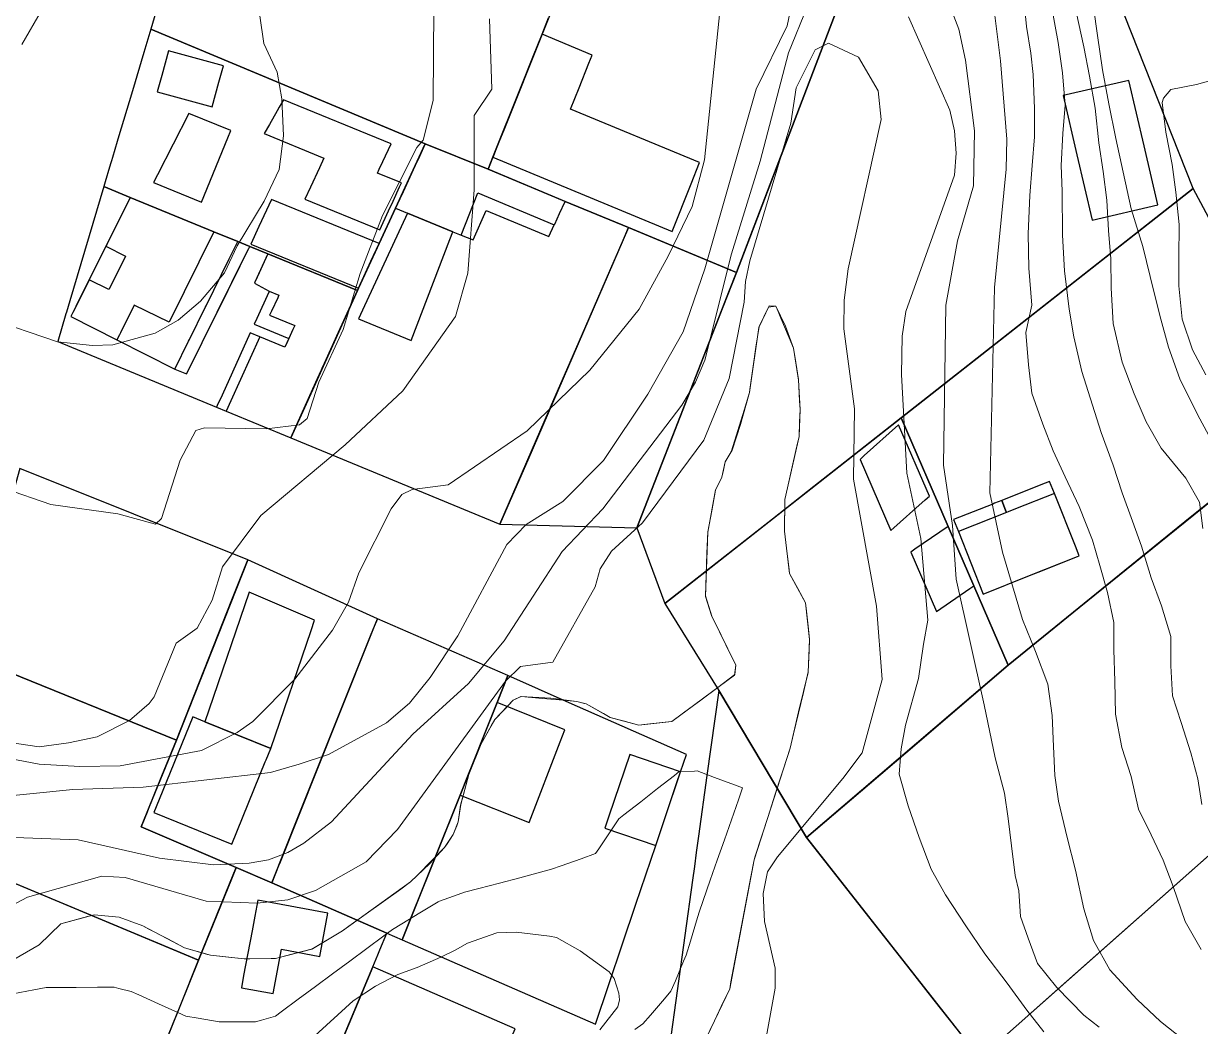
# Model space of a CAD drawing. Header units: millimetres. Extents: x 2695 to 3468, y 1447 to 2202.
# Drawn here: x 2807.1 to 2898.1, y 1669.3 to 1746.8 of the extents above; entities that cross this region are included whole.
import ezdxf

# ---------------------------------------------------------------- set-up
doc = ezdxf.new("R2010")
doc.units = ezdxf.units.MM
doc.layers.add('01_Fina', color=7, linetype='Continuous')
doc.layers.add('Traza Urbana', color=7, linetype='Continuous')

msp = doc.modelspace()

# ---------------------------------------------------------------- linework, layer by layer
at = {"layer": '01_Fina', "color": 252, "linetype": 'Continuous', "lineweight": 9, "true_color": 0x939598}
for p, q in [((2863.906, 1723.324), (2864.706, 1724.994)), ((2864.666, 1724.904), (2863.946, 1723.414)), ((2865.216, 1724.984), (2864.666, 1724.904)), ((2864.706, 1724.994), (2865.216, 1724.984)), ((2865.216, 1724.984), (2865.976, 1723.424)), ((2865.396, 1724.554), (2865.216, 1724.984)), ((2865.616, 1724.034), (2865.396, 1724.554)), ((2866.266, 1722.514), (2865.616, 1724.034)), ((2863.186, 1718.304), (2863.906, 1723.324)), ((2863.946, 1723.414), (2863.686, 1721.794)), ((2865.976, 1723.424), (2866.596, 1721.734)), ((2863.686, 1721.794), (2863.456, 1720.154)), ((2866.596, 1721.734), (2866.266, 1722.514)), ((2866.596, 1721.734), (2866.986, 1719.254)), ((2866.716, 1720.944), (2866.596, 1721.734)), ((2866.976, 1719.314), (2866.716, 1720.944)), ((2863.456, 1720.154), (2863.216, 1718.524)), ((2867.066, 1717.664), (2866.976, 1719.314)), ((2866.986, 1719.254), (2867.106, 1716.994)), ((2862.486, 1715.814), (2863.186, 1718.304)), ((2863.186, 1718.304), (2862.766, 1716.934)), ((2863.216, 1718.524), (2863.186, 1718.304)), ((2867.106, 1716.994), (2867.066, 1717.664)), ((2862.766, 1716.934), (2862.296, 1715.354)), ((2867.106, 1716.994), (2867.016, 1714.904)), ((2867.066, 1716.014), (2867.106, 1716.994)), ((2862.296, 1715.354), (2861.806, 1713.784)), ((2861.836, 1713.844), (2862.486, 1715.814)), ((2867.016, 1714.904), (2867.066, 1716.014)), ((2867.016, 1714.904), (2865.916, 1710.024)), ((2866.896, 1714.384), (2867.016, 1714.904)), ((2861.306, 1712.944), (2861.836, 1713.844)), ((2861.806, 1713.784), (2861.306, 1712.944)), ((2866.536, 1712.774), (2866.896, 1714.384)), ((2861.046, 1711.754), (2861.306, 1712.944)), ((2861.306, 1712.944), (2861.166, 1712.284)), ((2866.176, 1711.164), (2866.536, 1712.774)), ((2860.566, 1710.764), (2861.046, 1711.754)), ((2861.046, 1711.754), (2860.566, 1710.754)), ((2861.166, 1712.284), (2861.046, 1711.754)), ((2865.916, 1710.024), (2866.176, 1711.164)), ((2859.956, 1707.494), (2860.566, 1710.764)), ((2860.566, 1710.754), (2860.266, 1709.134)), ((2865.906, 1707.564), (2865.916, 1710.024)), ((2865.916, 1710.024), (2865.916, 1709.544)), ((2860.266, 1709.134), (2859.956, 1707.514)), ((2865.916, 1709.544), (2865.906, 1707.894)), ((2859.776, 1702.504), (2859.956, 1707.494)), ((2859.956, 1707.514), (2859.896, 1705.864)), ((2865.906, 1707.894), (2865.906, 1707.564)), ((2865.906, 1707.564), (2866.056, 1706.244)), ((2866.286, 1704.294), (2865.906, 1707.564)), ((2859.896, 1705.864), (2859.836, 1704.214)), ((2866.056, 1706.244), (2866.246, 1704.614)), ((2866.246, 1704.614), (2866.286, 1704.294)), ((2859.836, 1704.214), (2859.776, 1702.564)), ((2866.286, 1704.294), (2866.916, 1703.124)), ((2867.516, 1702.024), (2866.286, 1704.294)), ((2866.916, 1703.124), (2867.516, 1702.024)), ((2859.776, 1702.564), (2860.286, 1701.004)), ((2860.256, 1701.054), (2859.776, 1702.504)), ((2867.516, 1702.024), (2867.566, 1701.624)), ((2867.836, 1699.184), (2867.516, 1702.024)), ((2862.126, 1697.204), (2860.256, 1701.054)), ((2860.286, 1701.004), (2861.006, 1699.514)), ((2867.566, 1701.624), (2867.746, 1699.984)), ((2867.746, 1699.984), (2867.836, 1699.184)), ((2861.006, 1699.514), (2861.726, 1698.034)), ((2867.736, 1696.624), (2867.836, 1699.184)), ((2867.836, 1699.184), (2867.806, 1698.344)), ((2867.806, 1698.344), (2867.736, 1696.694)), ((2861.726, 1698.034), (2862.126, 1697.204)), ((2866.986, 1693.594), (2867.736, 1696.624)), ((2867.736, 1696.694), (2867.366, 1695.094)), ((2843.506, 1692.994), (2844.926, 1694.484)), ((2844.926, 1694.484), (2844.256, 1693.774)), ((2844.926, 1694.484), (2845.526, 1694.784)), ((2845.516, 1694.784), (2844.926, 1694.484)), ((2847.836, 1694.644), (2845.516, 1694.784)), ((2845.526, 1694.784), (2847.176, 1694.634)), ((2847.176, 1694.634), (2848.816, 1694.494)), ((2849.846, 1694.404), (2847.836, 1694.644)), ((2848.816, 1694.494), (2849.846, 1694.404)), ((2867.366, 1695.094), (2866.976, 1693.484)), ((2844.256, 1693.774), (2843.506, 1692.994)), ((2849.846, 1694.404), (2850.436, 1694.244)), ((2850.556, 1694.214), (2849.846, 1694.404)), ((2850.436, 1694.244), (2850.556, 1694.214)), ((2852.426, 1693.164), (2850.556, 1694.214)), ((2850.556, 1694.214), (2851.886, 1693.464)), ((2866.326, 1690.794), (2866.986, 1693.594)), ((2842.436, 1691.124), (2843.506, 1692.994)), ((2843.506, 1692.994), (2843.226, 1692.504)), ((2851.886, 1693.464), (2852.426, 1693.164)), ((2866.976, 1693.484), (2866.586, 1691.884)), ((2843.226, 1692.504), (2842.416, 1691.064)), ((2866.586, 1691.884), (2866.326, 1690.794)), ((2841.496, 1688.734), (2842.436, 1691.124)), ((2842.416, 1691.064), (2841.806, 1689.534)), ((2863.536, 1682.154), (2866.326, 1690.794)), ((2866.326, 1690.794), (2866.166, 1690.284)), ((2866.166, 1690.284), (2865.656, 1688.714)), ((2841.806, 1689.534), (2841.496, 1688.734)), ((2865.656, 1688.714), (2865.146, 1687.144)), ((2865.146, 1687.144), (2864.646, 1685.574)), ((2864.646, 1685.574), (2864.136, 1684.004)), ((2864.136, 1684.004), (2863.626, 1682.434)), ((2861.656, 1672.174), (2863.536, 1682.154)), ((2863.536, 1682.154), (2863.286, 1680.824)), ((2863.626, 1682.434), (2863.536, 1682.154)), ((2863.286, 1680.824), (2862.976, 1679.204)), ((2862.976, 1679.204), (2862.676, 1677.584)), ((2862.676, 1677.584), (2862.366, 1675.964)), ((2862.366, 1675.964), (2862.066, 1674.334)), ((2862.066, 1674.334), (2861.756, 1672.714)), ((2861.756, 1672.714), (2861.656, 1672.174)), ((2859.316, 1667.264), (2861.656, 1672.174)), ((2861.656, 1672.174), (2861.186, 1671.184)), ((2861.186, 1671.184), (2860.476, 1669.694)), ((2860.476, 1669.694), (2859.766, 1668.204))]:
    msp.add_line(p, q, dxfattribs=at)
for points in [[(2861.396, 1752.544), (2859.716, 1736.294), (2858.756, 1732.694), (2856.896, 1728.844), (2854.646, 1724.754), (2850.836, 1720.034), (2845.996, 1715.324), (2839.876, 1711.154), (2837.106, 1710.784), (2836.296, 1710.394), (2835.476, 1709.294), (2832.976, 1704.344), (2832.176, 1702.084), (2830.956, 1699.924), (2828.026, 1696.124), (2824.776, 1692.834), (2823.586, 1692.004), (2820.806, 1690.604), (2814.526, 1689.404), (2811.396, 1689.354), (2808.276, 1689.554), (2802.026, 1690.724)], [(2866.786, 1750.004), (2866.096, 1746.654), (2863.696, 1741.774), (2859.736, 1727.854), (2858.056, 1722.994), (2855.326, 1718.164), (2851.896, 1713.044), (2848.756, 1709.864), (2845.916, 1708.084), (2844.426, 1706.544), (2840.626, 1699.464), (2838.506, 1696.254), (2836.896, 1694.264), (2835.116, 1692.744), (2830.646, 1690.294), (2828.366, 1689.544), (2826.156, 1688.904), (2816.306, 1687.764), (2810.866, 1687.574), (2804.186, 1686.904)], [(2884.346, 1749.244), (2884.596, 1746.614), (2884.946, 1744.554), (2885.126, 1742.904), (2885.236, 1740.254), (2885.216, 1738.064), (2885.036, 1735.864), (2884.856, 1733.524), (2884.736, 1730.574), (2884.776, 1727.924), (2885.006, 1725.054), (2884.556, 1722.934), (2884.756, 1720.444), (2885.016, 1718.254), (2885.856, 1715.834), (2886.666, 1713.784), (2887.586, 1711.784), (2888.666, 1709.474), (2889.696, 1706.874), (2890.266, 1704.904), (2890.876, 1702.834), (2891.346, 1700.504), (2891.366, 1698.394), (2891.436, 1695.954), (2891.496, 1693.424), (2891.986, 1690.834), (2892.686, 1688.594), (2893.276, 1686.054), (2894.236, 1684.074), (2895.166, 1682.124), (2895.946, 1680.074), (2896.876, 1677.364), (2898.106, 1675.214)], [(2804.256, 1683.944), (2811.276, 1683.694), (2817.576, 1682.284), (2821.756, 1681.754), (2824.506, 1681.894), (2825.996, 1682.134), (2827.486, 1682.714), (2828.736, 1683.434), (2830.856, 1685.074), (2837.156, 1691.864), (2841.456, 1695.774), (2844.216, 1699.094), (2848.696, 1705.994), (2851.836, 1709.304), (2857.956, 1717.314), (2859.016, 1719.094), (2859.746, 1720.804), (2861.806, 1729.014), (2864.006, 1736.204), (2866.196, 1744.584), (2867.666, 1748.184)], [(2890.236, 1669.204), (2889.036, 1670.134), (2886.946, 1672.274), (2885.456, 1674.114), (2884.726, 1676.084), (2884.146, 1677.764), (2884.016, 1679.734), (2883.726, 1680.944), (2883.456, 1683.224), (2883.176, 1685.344), (2882.906, 1687.314), (2882.176, 1690.044), (2881.326, 1694.144), (2879.176, 1703.854), (2878.896, 1708.004), (2878.186, 1712.664), (2878.376, 1725.044), (2879.276, 1730.024), (2880.516, 1734.284), (2880.576, 1738.544), (2879.886, 1743.994), (2879.376, 1746.394), (2878.656, 1748.274)], [(2896.696, 1668.264), (2894.976, 1669.644), (2893.156, 1671.344), (2891.056, 1673.644), (2889.776, 1675.894), (2889.026, 1678.364), (2888.406, 1681.354), (2887.746, 1683.874), (2887.076, 1686.684), (2886.796, 1688.674), (2886.696, 1690.924), (2886.586, 1693.314), (2886.246, 1695.734), (2885.306, 1698.254), (2884.296, 1700.734), (2882.746, 1705.954), (2881.766, 1710.544), (2882.126, 1726.414), (2883.036, 1735.564), (2883.076, 1737.884), (2882.596, 1743.954), (2882.016, 1748.484)], [(2886.546, 1748.184), (2887.046, 1745.374), (2887.396, 1743.024), (2887.586, 1740.524), (2887.406, 1738.334), (2887.296, 1735.844), (2887.356, 1733.874), (2887.386, 1730.464), (2887.556, 1727.704), (2887.916, 1724.754), (2888.266, 1722.594), (2888.896, 1719.914), (2889.696, 1717.324), (2890.376, 1715.204), (2891.316, 1712.684), (2891.996, 1710.544), (2892.796, 1708.354), (2893.506, 1706.404), (2894.256, 1703.954), (2895.036, 1701.804), (2895.766, 1699.434), (2895.756, 1697.154), (2895.896, 1694.834), (2896.556, 1692.764), (2897.306, 1690.434), (2897.846, 1688.414), (2898.156, 1686.424)], [(2804.226, 1724.074), (2809.686, 1722.224), (2812.386, 1721.924), (2813.966, 1721.984), (2817.226, 1722.874), (2819.016, 1723.904), (2820.736, 1725.364), (2822.606, 1727.554), (2823.566, 1729.644), (2825.656, 1733.104), (2826.816, 1735.554), (2827.146, 1738.154), (2827.036, 1741.014), (2826.676, 1743.084), (2825.626, 1745.304), (2825.326, 1747.434)], [(2805.576, 1710.874), (2809.156, 1709.634), (2814.336, 1708.904), (2817.266, 1708.114), (2817.716, 1708.544), (2819.156, 1713.064), (2820.366, 1715.364), (2821.046, 1715.574), (2825.846, 1715.484), (2828.406, 1715.804), (2828.996, 1716.284), (2829.876, 1719.084), (2831.776, 1723.174), (2833.076, 1727.494), (2834.816, 1731.984), (2837.476, 1737.254), (2837.956, 1737.804), (2838.726, 1740.874), (2838.776, 1747.974)], [(2806.006, 1691.234), (2808.276, 1690.894), (2810.536, 1691.184), (2812.746, 1691.664), (2815.256, 1692.934), (2816.776, 1694.234), (2817.156, 1694.754), (2818.846, 1698.904), (2820.476, 1700.054), (2821.636, 1702.244), (2822.436, 1704.804), (2825.406, 1708.784), (2831.926, 1714.244), (2836.376, 1718.434), (2840.456, 1724.184), (2841.406, 1727.524), (2841.886, 1733.974), (2841.896, 1739.724), (2843.256, 1741.754), (2843.086, 1747.204)], [(2808.446, 1747.844), (2806.936, 1745.204)], [(2875.476, 1747.354), (2878.666, 1740.124), (2879.036, 1738.544), (2879.176, 1736.814), (2879.036, 1735.104), (2875.266, 1724.574), (2874.996, 1722.654), (2874.936, 1719.684), (2875.346, 1712.054), (2876.436, 1707.004), (2876.986, 1700.674), (2876.636, 1698.824), (2876.256, 1696.164), (2875.256, 1692.554), (2874.926, 1690.744), (2874.756, 1688.774), (2875.466, 1686.334), (2876.306, 1683.884), (2877.246, 1681.424), (2878.336, 1679.444), (2879.916, 1677.034), (2881.376, 1674.884), (2883.106, 1672.614), (2884.636, 1670.504), (2885.946, 1668.834)], [(2888.446, 1747.754), (2889.026, 1745.044), (2889.476, 1742.764), (2889.916, 1740.294), (2890.186, 1737.614), (2890.536, 1735.384), (2890.816, 1733.174), (2890.956, 1730.834), (2891.136, 1728.644), (2891.156, 1726.374), (2891.316, 1723.644), (2892.006, 1720.634), (2892.926, 1718.184), (2893.866, 1716.034), (2895.006, 1713.984), (2896.936, 1711.664), (2897.986, 1709.824), (2898.236, 1707.784)], [(2899.016, 1714.404), (2897.856, 1716.534), (2896.466, 1719.344), (2895.576, 1721.794), (2894.926, 1724.264), (2894.156, 1727.264), (2893.596, 1729.584), (2892.706, 1732.494), (2892.076, 1735.344), (2891.516, 1737.954), (2890.966, 1740.614), (2890.476, 1743.244), (2890.106, 1745.904), (2889.776, 1748.094)], [(2802.916, 1676.904), (2807.356, 1679.244), (2813.116, 1680.894), (2814.926, 1680.784), (2821.186, 1678.954), (2825.116, 1678.794), (2827.486, 1679.054), (2829.636, 1679.784), (2833.536, 1681.994), (2835.966, 1684.494), (2844.326, 1695.954), (2845.486, 1697.104), (2847.986, 1697.444), (2851.256, 1703.274), (2851.636, 1704.664), (2852.506, 1706.014), (2854.916, 1708.224), (2859.656, 1714.614), (2861.616, 1719.384), (2862.776, 1725.274), (2862.866, 1726.894), (2863.206, 1728.494), (2866.376, 1739.144), (2866.796, 1741.854), (2868.266, 1744.804), (2869.306, 1745.314), (2871.616, 1744.244), (2873.126, 1741.634), (2873.356, 1739.424), (2870.806, 1727.874), (2870.516, 1725.444), (2870.476, 1723.224), (2871.296, 1717.024), (2871.216, 1711.604), (2873.006, 1701.764), (2873.436, 1696.084), (2871.896, 1690.434), (2870.416, 1688.424), (2865.356, 1682.374), (2864.586, 1681.224), (2864.246, 1679.534), (2864.346, 1677.364), (2865.166, 1673.754), (2865.166, 1672.214), (2863.666, 1664.004)], [(2901.156, 1743.074), (2897.746, 1742.134), (2895.766, 1741.734), (2895.206, 1741.054), (2895.106, 1740.724), (2895.366, 1738.424), (2895.856, 1735.934), (2896.156, 1733.794), (2896.406, 1731.284), (2896.396, 1728.724), (2896.396, 1726.544), (2896.646, 1723.964), (2897.446, 1721.604), (2898.466, 1719.674)], [(2806.216, 1671.784), (2807.846, 1672.084), (2808.796, 1672.264), (2809.476, 1672.264), (2811.126, 1672.274), (2812.776, 1672.284), (2814.076, 1672.284), (2814.416, 1672.204), (2815.376, 1671.964), (2815.976, 1671.694), (2817.486, 1671.014), (2818.986, 1670.334), (2819.616, 1670.054), (2820.566, 1669.894), (2822.186, 1669.624), (2823.836, 1669.614), (2824.986, 1669.614), (2825.466, 1669.754), (2826.526, 1670.054), (2826.966, 1670.384), (2828.296, 1671.364), (2829.626, 1672.344), (2830.946, 1673.324), (2832.276, 1674.304), (2833.596, 1675.294), (2834.926, 1676.274), (2835.586, 1676.764), (2836.296, 1677.194), (2837.706, 1678.044), (2839.126, 1678.894), (2839.226, 1678.954), (2840.666, 1679.464), (2841.156, 1679.634), (2842.256, 1679.924), (2843.846, 1680.344), (2845.436, 1680.764), (2847.036, 1681.194), (2847.886, 1681.414), (2848.616, 1681.674), (2850.166, 1682.224), (2851.286, 1682.624), (2851.536, 1683.004), (2852.456, 1684.384), (2853.076, 1685.324), (2853.476, 1685.634), (2854.776, 1686.644), (2856.076, 1687.664), (2857.376, 1688.674), (2857.756, 1688.974), (2858.926, 1689.014), (2859.146, 1689.024), (2860.486, 1688.524), (2862.036, 1687.954), (2862.656, 1687.724), (2862.326, 1686.794), (2861.786, 1685.234), (2861.246, 1683.684), (2860.696, 1682.114), (2860.156, 1680.564), (2859.616, 1679.004), (2859.296, 1678.094), (2859.096, 1677.434), (2858.616, 1675.864), (2858.286, 1674.764), (2858.096, 1674.304), (2857.456, 1672.774), (2857.116, 1671.974), (2856.606, 1671.384), (2855.526, 1670.134), (2854.946, 1669.464), (2854.326, 1669.024)], [(2806.416, 1674.504), (2807.846, 1675.334), (2808.266, 1675.574), (2809.106, 1676.384), (2809.936, 1677.184), (2812.516, 1677.894), (2814.446, 1677.704), (2816.276, 1677.034), (2819.496, 1675.344), (2818.206, 1676.024), (2816.746, 1676.784), (2816.276, 1677.034), (2815.226, 1677.414), (2814.446, 1677.704), (2813.636, 1677.784), (2812.516, 1677.894), (2812.006, 1677.754), (2810.416, 1677.314), (2809.936, 1677.184), (2808.266, 1675.574), (2804.006, 1673.114)]]:
    msp.add_lwpolyline(points, dxfattribs=at)
for points in [[(2862.046, 1696.484), (2860.746, 1695.484), (2859.416, 1694.504), (2858.096, 1693.524), (2857.176, 1692.844), (2862.036, 1696.434), (2862.126, 1697.204)], [(2853.426, 1692.894), (2854.636, 1692.564), (2852.426, 1693.164)], [(2856.666, 1692.784), (2857.176, 1692.844), (2854.636, 1692.564), (2855.026, 1692.604)], [(2841.286, 1687.964), (2840.846, 1686.374), (2840.666, 1685.074), (2840.546, 1684.764), (2840.286, 1684.104), (2839.766, 1683.314), (2839.616, 1683.094), (2838.646, 1682.114), (2837.486, 1680.934), (2836.986, 1680.434), (2831.716, 1676.664), (2832.196, 1677.004), (2833.536, 1677.964), (2834.876, 1678.924), (2836.226, 1679.884), (2836.986, 1680.434), (2838.456, 1681.844), (2839.616, 1683.094), (2840.286, 1684.104), (2840.666, 1685.074), (2840.856, 1686.414), (2841.496, 1688.734)], [(2826.526, 1674.524), (2826.196, 1674.514), (2824.546, 1674.494), (2824.116, 1674.484), (2821.516, 1674.764), (2819.496, 1675.344), (2819.686, 1675.294), (2821.276, 1674.834), (2821.516, 1674.764), (2822.906, 1674.614), (2824.116, 1674.484), (2826.526, 1674.524), (2829.346, 1675.224), (2831.716, 1676.664), (2830.816, 1676.114), (2829.406, 1675.254), (2827.806, 1674.844)]]:
    msp.add_lwpolyline(points, close=True, dxfattribs=at)
at = {"layer": '01_Fina', "color": 252, "lineweight": 9, "true_color": 0x939598}
msp.add_lwpolyline([(2829.296, 1668.274), (2832.536, 1671.234), (2834.266, 1672.364), (2836.006, 1673.274), (2837.496, 1673.804), (2839.326, 1674.614), (2840.426, 1675.154), (2841.396, 1675.704), (2843.656, 1676.504), (2845.146, 1676.554), (2847.726, 1676.244), (2848.276, 1676.124), (2850.096, 1675.094), (2852.326, 1673.474), (2852.726, 1672.954), (2853.096, 1671.824), (2853.146, 1671.324), (2852.996, 1670.764), (2851.626, 1668.994)], dxfattribs=at)
at = {"layer": 'Traza Urbana', "color": 7, "linetype": 'Continuous', "invisible_edges": 5}
for points in [[(2848.716, 1749.964), (2866.508, 1738.933), (2875.8, 1763.329), (2858.486, 1774.064)], [(2870.929, 1750.54), (2897.486, 1734.074), (2886.926, 1760.832), (2877.156, 1766.89)], [(2818.52, 1751.886), (2843.346, 1736.494), (2845.532, 1741.971), (2820.236, 1757.654)], [(2820.236, 1757.654), (2845.532, 1741.971), (2846.485, 1744.359), (2828.736, 1755.364)], [(2828.736, 1755.364), (2846.485, 1744.359), (2847.146, 1746.014), (2834.64, 1753.768)], [(2834.64, 1753.768), (2847.146, 1746.014), (2847.651, 1747.284), (2839.166, 1752.544)], [(2818.229, 1750.908), (2842.976, 1735.564), (2843.346, 1736.494), (2818.52, 1751.886)], [(2817.967, 1750.027), (2838.116, 1737.534), (2842.976, 1735.564), (2818.229, 1750.908)], [(2816.886, 1746.394), (2816.886, 1746.394), (2838.116, 1737.534), (2817.967, 1750.027)], [(2847.146, 1746.014), (2864.991, 1734.95), (2866.508, 1738.933), (2848.716, 1749.964)], [(2862.186, 1727.584), (2877.309, 1718.208), (2897.486, 1734.074), (2870.929, 1750.54)], [(2816.352, 1744.605), (2835.806, 1732.544), (2836.568, 1734.191), (2816.886, 1746.394)], [(2816.886, 1746.394), (2836.568, 1734.191), (2838.116, 1737.534)], [(2844.233, 1738.715), (2862.186, 1727.584), (2864.991, 1734.95), (2847.146, 1746.014)], [(2846.385, 1744.108), (2850.01, 1741.86), (2850.771, 1743.766), (2847.146, 1746.014)], [(2847.146, 1746.014), (2850.771, 1743.766), (2851.026, 1744.404)], [(2815.469, 1741.642), (2834.546, 1729.814), (2835.806, 1732.544), (2816.352, 1744.605)], [(2817.743, 1742.814), (2821.646, 1740.394), (2822.169, 1742.304), (2818.266, 1744.724)], [(2818.266, 1744.724), (2822.169, 1742.304), (2822.516, 1743.574)], [(2845.732, 1742.471), (2849.356, 1740.224), (2850.01, 1741.86), (2846.385, 1744.108)], [(2817.396, 1741.544), (2817.396, 1741.544), (2821.646, 1740.394), (2817.743, 1742.814)], [(2844.254, 1738.768), (2857.196, 1730.744), (2858.673, 1734.447), (2845.732, 1742.471)], [(2887.436, 1741.264), (2893.703, 1737.379), (2892.526, 1742.444)], [(2887.436, 1741.264), (2893.703, 1737.379), (2892.526, 1742.444)], [(2814.352, 1737.899), (2832.956, 1726.364), (2834.546, 1729.814), (2815.469, 1741.642)], [(2826.823, 1740.365), (2834.565, 1735.565), (2834.842, 1736.163), (2827.146, 1740.934)], [(2827.146, 1740.934), (2834.842, 1736.163), (2835.476, 1737.534)], [(2888.499, 1736.69), (2894.766, 1732.804), (2893.703, 1737.379), (2887.436, 1741.264)], [(2888.499, 1736.69), (2894.766, 1732.804), (2893.703, 1737.379), (2887.436, 1741.264)], [(2826.071, 1739.038), (2835.631, 1733.11), (2836.137, 1734.203), (2826.661, 1740.079)], [(2826.661, 1740.079), (2834.426, 1735.264), (2834.565, 1735.565), (2826.823, 1740.365)], [(2849.356, 1740.224), (2858.673, 1734.447), (2859.326, 1736.084)], [(2817.406, 1735.122), (2820.806, 1733.014), (2822.855, 1738.002), (2819.836, 1739.874)], [(2819.836, 1739.874), (2822.855, 1738.002), (2823.086, 1738.564)], [(2825.666, 1738.324), (2825.666, 1738.324), (2830.286, 1736.424), (2826.071, 1739.038)], [(2843.346, 1736.494), (2843.346, 1736.494), (2857.196, 1730.744), (2844.254, 1738.768)], [(2843.686, 1737.347), (2853.836, 1731.054), (2862.186, 1727.584), (2844.233, 1738.715)], [(2813.926, 1736.47), (2825.936, 1729.024), (2832.876, 1726.184), (2814.294, 1737.705)], [(2814.294, 1737.705), (2832.876, 1726.184), (2832.956, 1726.364), (2814.352, 1737.899)], [(2835.806, 1732.544), (2850.524, 1723.419), (2852.719, 1728.48), (2838.116, 1737.534)], [(2837.657, 1736.542), (2842.186, 1733.734), (2848.096, 1731.264), (2838.086, 1737.47)], [(2838.086, 1737.47), (2848.096, 1731.264), (2848.126, 1731.328), (2838.116, 1737.534)], [(2838.116, 1737.534), (2852.719, 1728.48), (2853.076, 1729.302), (2842.976, 1735.564)], [(2838.116, 1737.534), (2848.126, 1731.328), (2848.502, 1732.138), (2842.976, 1735.564)], [(2843.361, 1736.531), (2848.936, 1733.074), (2853.836, 1731.054), (2843.686, 1737.347)], [(2813.853, 1736.224), (2824.546, 1729.594), (2825.936, 1729.024), (2813.926, 1736.47)], [(2829.94, 1735.675), (2835.284, 1732.361), (2835.631, 1733.11), (2830.286, 1736.424)], [(2836.199, 1733.393), (2840.906, 1730.474), (2842.186, 1733.734), (2837.657, 1736.542)], [(2842.976, 1735.564), (2842.976, 1735.564), (2848.709, 1733.169), (2843.346, 1736.494)], [(2843.346, 1736.494), (2848.709, 1733.169), (2848.936, 1733.074), (2843.361, 1736.531)], [(2889.676, 1731.624), (2889.676, 1731.624), (2894.766, 1732.804), (2888.499, 1736.69)], [(2889.676, 1731.624), (2889.676, 1731.624), (2894.766, 1732.804), (2888.499, 1736.69)], [(2813.363, 1734.583), (2815.296, 1733.384), (2821.766, 1730.734), (2813.706, 1735.732)], [(2813.706, 1735.732), (2821.766, 1730.734), (2823.626, 1729.974), (2813.805, 1736.063)], [(2813.805, 1736.063), (2823.626, 1729.974), (2824.546, 1729.594), (2813.853, 1736.224)], [(2829.252, 1734.187), (2834.596, 1730.874), (2835.284, 1732.361), (2829.94, 1735.675)], [(2842.976, 1735.564), (2853.076, 1729.302), (2853.488, 1730.252), (2848.936, 1733.074)], [(2842.976, 1735.564), (2848.502, 1732.138), (2848.936, 1733.074)], [(2813.256, 1734.224), (2813.256, 1734.224), (2815.296, 1733.384), (2813.363, 1734.583)], [(2817.106, 1734.534), (2817.106, 1734.534), (2820.806, 1733.014), (2817.406, 1735.122)], [(2834.426, 1735.264), (2836.137, 1734.203), (2836.276, 1734.504)], [(2810.63, 1725.388), (2827.716, 1714.794), (2831.417, 1722.964), (2813.256, 1734.224)], [(2813.256, 1734.224), (2831.417, 1722.964), (2831.567, 1723.296), (2815.296, 1733.384)], [(2828.816, 1733.244), (2828.816, 1733.244), (2834.596, 1730.874), (2829.252, 1734.187)], [(2889.068, 1727.455), (2906.876, 1716.414), (2897.486, 1734.074)], [(2813.492, 1729.756), (2821.164, 1724.999), (2822.961, 1728.632), (2815.296, 1733.384)], [(2815.296, 1733.384), (2822.961, 1728.632), (2823.477, 1729.673), (2821.766, 1730.734)], [(2815.296, 1733.384), (2831.567, 1723.296), (2832.049, 1724.359), (2821.766, 1730.734)], [(2825.255, 1731.139), (2832.956, 1726.364), (2833.917, 1728.449), (2826.216, 1733.224)], [(2826.216, 1733.224), (2833.917, 1728.449), (2834.546, 1729.814)], [(2835.806, 1732.544), (2835.806, 1732.544), (2836.736, 1732.164), (2835.877, 1732.697)], [(2835.877, 1732.697), (2836.736, 1732.164), (2840.256, 1730.734), (2836.147, 1733.282)], [(2836.147, 1733.282), (2840.256, 1730.734), (2840.906, 1730.474), (2836.199, 1733.393)], [(2848.936, 1733.074), (2853.488, 1730.252), (2853.836, 1731.054)], [(2833.272, 1724.658), (2837.036, 1722.324), (2840.023, 1730.126), (2836.736, 1732.164)], [(2834.546, 1729.814), (2849.324, 1720.652), (2850.524, 1723.419), (2835.806, 1732.544)], [(2836.736, 1732.164), (2840.023, 1730.126), (2840.256, 1730.734)], [(2824.626, 1729.774), (2824.626, 1729.774), (2832.956, 1726.364), (2825.255, 1731.139)], [(2846.037, 1713.073), (2854.486, 1707.834), (2861.65, 1726.209), (2853.836, 1731.054)], [(2853.836, 1731.054), (2861.65, 1726.209), (2862.186, 1727.584)], [(2818.306, 1723.744), (2820.865, 1722.157), (2824.325, 1729.148), (2821.766, 1730.734)], [(2821.766, 1730.734), (2824.325, 1729.148), (2824.474, 1729.448), (2823.626, 1729.974)], [(2821.766, 1730.734), (2823.477, 1729.673), (2823.626, 1729.974)], [(2821.766, 1730.734), (2832.049, 1724.359), (2832.188, 1724.666), (2823.626, 1729.974)], [(2823.626, 1729.974), (2824.474, 1729.448), (2824.546, 1729.594)], [(2823.626, 1729.974), (2832.188, 1724.666), (2832.255, 1724.814), (2824.546, 1729.594)], [(2813.426, 1729.624), (2813.426, 1729.624), (2814.946, 1728.854), (2813.492, 1729.756)], [(2824.546, 1729.594), (2832.255, 1724.814), (2832.359, 1725.042), (2825.936, 1729.024)], [(2824.995, 1726.941), (2831.415, 1722.96), (2832.359, 1725.042), (2825.936, 1729.024)], [(2825.936, 1729.024), (2832.359, 1725.042), (2832.876, 1726.184)], [(2825.936, 1729.024), (2832.359, 1725.042), (2832.876, 1726.184)], [(2832.956, 1726.364), (2847.808, 1717.156), (2849.324, 1720.652), (2834.546, 1729.814)], [(2813.656, 1726.254), (2819.876, 1722.398), (2821.098, 1724.867), (2814.881, 1728.722)], [(2814.881, 1728.722), (2821.098, 1724.867), (2821.164, 1724.999), (2814.946, 1728.854)], [(2861.134, 1724.885), (2874.926, 1716.334), (2877.309, 1718.208), (2862.186, 1727.584)], [(2874.926, 1716.334), (2892.984, 1705.138), (2906.876, 1716.414), (2889.068, 1727.455)], [(2811.063, 1724.878), (2818.746, 1720.114), (2819.811, 1722.266), (2812.136, 1727.024)], [(2812.136, 1727.024), (2819.811, 1722.266), (2819.876, 1722.398), (2813.656, 1726.254)], [(2824.906, 1726.744), (2824.906, 1726.744), (2826.056, 1726.134), (2824.942, 1726.825)], [(2824.942, 1726.825), (2826.056, 1726.134), (2826.796, 1725.824), (2824.995, 1726.941)], [(2832.876, 1726.184), (2847.729, 1716.975), (2847.808, 1717.156), (2832.956, 1726.364)], [(2810.371, 1724.515), (2822.726, 1716.854), (2827.716, 1714.794), (2810.63, 1725.388)], [(2826.23, 1724.597), (2830.858, 1721.729), (2831.326, 1722.764), (2826.706, 1725.628)], [(2826.706, 1725.628), (2831.326, 1722.764), (2831.363, 1722.844), (2826.743, 1725.708)], [(2826.743, 1725.708), (2831.363, 1722.844), (2831.415, 1722.96), (2826.796, 1725.824)], [(2828.899, 1717.406), (2843.886, 1708.114), (2847.729, 1716.975), (2832.876, 1726.184)], [(2810.333, 1724.389), (2821.986, 1717.164), (2822.726, 1716.854), (2810.371, 1724.515)], [(2810.706, 1724.164), (2810.706, 1724.164), (2814.276, 1722.364), (2810.864, 1724.48)], [(2810.864, 1724.48), (2814.276, 1722.364), (2818.746, 1720.114), (2811.063, 1724.878)], [(2814.545, 1722.909), (2819.666, 1719.734), (2820.727, 1721.879), (2815.606, 1725.054)], [(2815.606, 1725.054), (2820.727, 1721.879), (2820.865, 1722.157), (2818.306, 1723.744)], [(2826.086, 1724.284), (2826.086, 1724.284), (2828.026, 1723.484), (2826.23, 1724.597)], [(2832.966, 1723.994), (2832.966, 1723.994), (2837.036, 1722.324), (2833.272, 1724.658)], [(2854.486, 1707.834), (2859.868, 1704.497), (2874.926, 1716.334), (2861.134, 1724.885)], [(2809.696, 1722.244), (2809.696, 1722.244), (2821.986, 1717.164), (2810.333, 1724.389)], [(2814.276, 1722.364), (2814.276, 1722.364), (2818.746, 1720.114), (2814.473, 1722.763)], [(2814.473, 1722.763), (2818.746, 1720.114), (2819.666, 1719.734), (2814.545, 1722.909)], [(2827.566, 1722.484), (2830.403, 1720.725), (2830.715, 1721.414), (2827.882, 1723.171)], [(2827.882, 1723.171), (2830.715, 1721.414), (2830.858, 1721.729), (2828.026, 1723.484)], [(2823.092, 1717.661), (2827.716, 1714.794), (2829.951, 1719.727), (2825.326, 1722.594)], [(2825.326, 1722.594), (2829.951, 1719.727), (2830.093, 1720.041), (2827.266, 1721.794)], [(2827.266, 1721.794), (2830.093, 1720.041), (2830.403, 1720.725), (2827.566, 1722.484)], [(2822.726, 1716.854), (2822.726, 1716.854), (2827.716, 1714.794), (2823.092, 1717.661)], [(2827.716, 1714.794), (2827.716, 1714.794), (2843.886, 1708.114), (2828.899, 1717.406)], [(2870.553, 1712.896), (2878.556, 1707.934), (2874.926, 1716.334)], [(2878.556, 1707.934), (2888.688, 1701.652), (2892.984, 1705.138), (2874.926, 1716.334)], [(2872.055, 1713.41), (2877.096, 1710.284), (2874.716, 1715.794)], [(2843.886, 1708.114), (2843.886, 1708.114), (2854.486, 1707.834), (2846.037, 1713.073)], [(2868.161, 1711.016), (2880.536, 1703.344), (2878.556, 1707.934), (2870.553, 1712.896)], [(2871.736, 1713.124), (2876.777, 1709.999), (2877.096, 1710.284), (2872.055, 1713.41)], [(2874.116, 1707.614), (2874.116, 1707.614), (2876.777, 1709.999), (2871.736, 1713.124)], [(2803.54, 1700.913), (2818.876, 1691.404), (2823.172, 1702.252), (2806.766, 1712.424)], [(2806.766, 1712.424), (2823.172, 1702.252), (2824.396, 1705.344)], [(2864.961, 1708.5), (2883.196, 1697.194), (2880.536, 1703.344), (2868.161, 1711.016)], [(2897.269, 1708.616), (2915.466, 1697.334), (2918.606, 1700.124), (2900.578, 1711.302)], [(2882.136, 1709.725), (2882.982, 1709.201), (2882.686, 1709.944)], [(2883.744, 1709.288), (2888.391, 1706.407), (2886.766, 1710.494)], [(2878.966, 1708.464), (2885.518, 1704.402), (2888.548, 1705.609), (2881.998, 1709.67)], [(2881.998, 1709.67), (2883.056, 1709.014), (2882.982, 1709.201), (2882.136, 1709.725)], [(2883.056, 1709.014), (2888.548, 1705.609), (2888.686, 1705.664), (2883.194, 1709.069)], [(2883.194, 1709.069), (2888.686, 1705.664), (2888.391, 1706.407), (2883.744, 1709.288)], [(2856.646, 1701.964), (2875.263, 1690.421), (2883.196, 1697.194), (2864.961, 1708.5)], [(2879.336, 1707.534), (2884.83, 1704.128), (2885.518, 1704.402), (2878.966, 1708.464)], [(2883.196, 1697.194), (2902.085, 1685.483), (2915.466, 1697.334), (2897.269, 1708.616)], [(2856.646, 1701.964), (2856.646, 1701.964), (2859.868, 1704.497), (2854.486, 1707.834)], [(2875.98, 1706.169), (2880.536, 1703.344), (2878.556, 1707.934)], [(2880.536, 1703.344), (2886.34, 1699.746), (2888.688, 1701.652), (2878.556, 1707.934)], [(2881.256, 1702.704), (2881.256, 1702.704), (2884.83, 1704.128), (2879.336, 1707.534)], [(2818.876, 1691.404), (2828.325, 1685.545), (2833.884, 1699.462), (2824.396, 1705.344)], [(2824.396, 1705.344), (2833.884, 1699.462), (2834.416, 1700.794)], [(2875.666, 1705.954), (2880.222, 1703.129), (2880.536, 1703.344), (2875.98, 1706.169)], [(2877.646, 1701.364), (2877.646, 1701.364), (2880.222, 1703.129), (2875.666, 1705.954)], [(2821.382, 1693.72), (2826.166, 1690.754), (2829.29, 1699.888), (2824.506, 1702.854)], [(2824.506, 1702.854), (2829.29, 1699.888), (2829.566, 1700.694)], [(2883.196, 1697.194), (2883.196, 1697.194), (2886.34, 1699.746), (2880.536, 1703.344)], [(2860.806, 1695.254), (2872.46, 1688.028), (2875.263, 1690.421), (2856.646, 1701.964)], [(2802.716, 1697.974), (2802.716, 1697.974), (2818.876, 1691.404), (2803.54, 1700.913)], [(2834.174, 1700.189), (2843.666, 1694.304), (2843.907, 1694.91), (2834.416, 1700.794)], [(2834.416, 1700.794), (2843.907, 1694.91), (2844.496, 1696.394)], [(2831.318, 1693.037), (2840.806, 1687.154), (2843.666, 1694.304), (2834.174, 1700.189)], [(2801.877, 1694.974), (2816.612, 1685.839), (2817.755, 1688.65), (2802.716, 1697.974)], [(2802.716, 1697.974), (2817.755, 1688.65), (2818.876, 1691.404)], [(2867.606, 1683.884), (2886.826, 1671.968), (2902.085, 1685.483), (2883.196, 1697.194)], [(2881.762, 1667.482), (2894.146, 1659.804), (2924.516, 1691.644), (2915.414, 1697.288)], [(2843.666, 1694.304), (2856.894, 1686.103), (2857.621, 1688.257), (2844.496, 1696.394)], [(2844.496, 1696.394), (2857.621, 1688.257), (2857.856, 1688.954), (2849.245, 1694.293)], [(2801.535, 1693.753), (2816.146, 1684.694), (2816.612, 1685.839), (2801.877, 1694.974)], [(2859.897, 1688.664), (2867.606, 1683.884), (2860.806, 1695.254)], [(2867.606, 1683.884), (2867.606, 1683.884), (2872.46, 1688.028), (2860.806, 1695.254)], [(2799.735, 1687.318), (2820.596, 1674.384), (2823.042, 1680.419), (2801.535, 1693.753)], [(2821.076, 1692.824), (2821.076, 1692.824), (2826.166, 1690.754), (2821.382, 1693.72)], [(2841.184, 1688.1), (2846.146, 1685.024), (2848.556, 1691.272), (2843.666, 1694.304)], [(2842.566, 1691.554), (2855.936, 1683.264), (2856.894, 1686.103), (2843.666, 1694.304)], [(2843.666, 1694.304), (2848.556, 1691.272), (2848.916, 1692.204)], [(2849.245, 1694.293), (2857.856, 1688.954), (2858.306, 1690.284)], [(2817.552, 1686.819), (2823.156, 1683.344), (2825.75, 1689.73), (2820.146, 1693.204)], [(2820.146, 1693.204), (2825.75, 1689.73), (2825.814, 1689.887), (2821.076, 1692.824)], [(2821.076, 1692.824), (2825.814, 1689.887), (2826.166, 1690.754)], [(2826.848, 1681.847), (2836.336, 1675.964), (2840.806, 1687.154), (2831.318, 1693.037)], [(2816.776, 1686.242), (2826.256, 1680.364), (2828.325, 1685.545), (2818.876, 1691.404)], [(2840.806, 1687.154), (2854.406, 1678.722), (2855.936, 1683.264), (2842.566, 1691.554)], [(2852.312, 1685.511), (2855.936, 1683.264), (2857.547, 1688.039), (2853.926, 1690.284)], [(2853.926, 1690.284), (2857.547, 1688.039), (2857.856, 1688.954)], [(2840.806, 1687.154), (2840.806, 1687.154), (2846.146, 1685.024), (2841.184, 1688.1)], [(2859.251, 1683.984), (2875.355, 1674), (2867.606, 1683.884), (2859.897, 1688.664)], [(2798.676, 1683.534), (2798.676, 1683.534), (2820.596, 1674.384), (2799.735, 1687.318)], [(2837.211, 1678.155), (2851.276, 1669.434), (2854.406, 1678.722), (2840.806, 1687.154)], [(2816.612, 1685.839), (2823.506, 1681.564), (2826.256, 1680.364), (2816.776, 1686.242)], [(2817.136, 1685.794), (2817.136, 1685.794), (2823.156, 1683.344), (2817.552, 1686.819)], [(2816.146, 1684.694), (2816.146, 1684.694), (2823.506, 1681.564), (2816.612, 1685.839)], [(2852.006, 1684.604), (2852.006, 1684.604), (2855.936, 1683.264), (2852.312, 1685.511)], [(2816.146, 1684.694), (2823.042, 1680.419), (2823.506, 1681.564)], [(2796.462, 1675.142), (2816.006, 1663.024), (2819.161, 1670.833), (2798.676, 1683.534)], [(2798.676, 1683.534), (2819.161, 1670.833), (2820.596, 1674.384)], [(2859.074, 1682.702), (2877.478, 1671.291), (2875.355, 1674), (2859.251, 1683.984)], [(2880.996, 1666.804), (2880.996, 1666.804), (2886.826, 1671.968), (2867.606, 1683.884)], [(2858.928, 1681.64), (2879.237, 1669.048), (2877.478, 1671.291), (2859.074, 1682.702)], [(2826.778, 1681.672), (2835.146, 1676.484), (2836.336, 1675.964), (2826.848, 1681.847)], [(2823.131, 1680.638), (2834.056, 1673.864), (2834.439, 1674.785), (2823.506, 1681.564)], [(2823.506, 1681.564), (2834.439, 1674.785), (2834.606, 1675.187), (2826.256, 1680.364)], [(2826.256, 1680.364), (2826.256, 1680.364), (2835.146, 1676.484), (2826.778, 1681.672)], [(2858.781, 1680.578), (2880.996, 1666.804), (2879.237, 1669.048), (2858.928, 1681.64)], [(2820.596, 1674.384), (2831.465, 1667.645), (2834.056, 1673.864), (2823.131, 1680.638)], [(2826.256, 1680.364), (2834.606, 1675.187), (2835.146, 1676.484)], [(2857.009, 1667.736), (2915.576, 1631.424), (2921.59, 1641.635), (2858.781, 1680.578)], [(2824.94, 1677.784), (2829.956, 1674.674), (2830.192, 1675.924), (2825.176, 1679.034)], [(2825.176, 1679.034), (2830.192, 1675.924), (2830.586, 1678.014)], [(2894.837, 1660.529), (2907.296, 1652.804), (2922.646, 1672.924), (2912.601, 1679.152)], [(2836.336, 1675.964), (2836.336, 1675.964), (2851.276, 1669.434), (2837.211, 1678.155)], [(2824.726, 1676.648), (2827.006, 1675.234), (2829.956, 1674.674), (2824.94, 1677.784)], [(2824.076, 1673.208), (2826.356, 1671.794), (2827.006, 1675.234), (2824.726, 1676.648)], [(2795.616, 1671.934), (2795.616, 1671.934), (2816.006, 1663.024), (2796.462, 1675.142)], [(2816.684, 1664.703), (2827.456, 1658.024), (2831.465, 1667.645), (2820.596, 1674.384)], [(2827.456, 1658.024), (2837.766, 1651.632), (2844.382, 1667.462), (2834.056, 1673.864)], [(2834.056, 1673.864), (2844.382, 1667.462), (2845.056, 1669.074)], [(2823.896, 1672.254), (2823.896, 1672.254), (2826.356, 1671.794), (2824.076, 1673.208)]]:
    msp.add_3dface(points, dxfattribs=at)
at = {"layer": 'Traza Urbana', "color": 252, "linetype": 'Continuous', "invisible_edges": 5}
for points in [[(2846.385, 1744.108), (2850.01, 1741.86), (2850.771, 1743.766), (2847.146, 1746.014)], [(2847.146, 1746.014), (2850.771, 1743.766), (2851.026, 1744.404)], [(2845.732, 1742.471), (2849.356, 1740.224), (2850.01, 1741.86), (2846.385, 1744.108)], [(2844.254, 1738.768), (2857.196, 1730.744), (2858.673, 1734.447), (2845.732, 1742.471)], [(2887.436, 1741.264), (2893.703, 1737.379), (2892.526, 1742.444)], [(2887.436, 1741.264), (2893.703, 1737.379), (2892.526, 1742.444)], [(2888.499, 1736.69), (2894.766, 1732.804), (2893.703, 1737.379), (2887.436, 1741.264)], [(2888.499, 1736.69), (2894.766, 1732.804), (2893.703, 1737.379), (2887.436, 1741.264)], [(2849.356, 1740.224), (2858.673, 1734.447), (2859.326, 1736.084)], [(2843.346, 1736.494), (2843.346, 1736.494), (2857.196, 1730.744), (2844.254, 1738.768)], [(2837.665, 1736.561), (2847.676, 1730.354), (2848.096, 1731.264), (2838.086, 1737.47)], [(2838.086, 1737.47), (2848.096, 1731.264), (2848.126, 1731.328), (2838.116, 1737.534)], [(2838.116, 1737.534), (2848.126, 1731.328), (2848.502, 1732.138), (2842.976, 1735.564)], [(2837.313, 1735.799), (2842.836, 1732.374), (2847.676, 1730.354), (2837.665, 1736.561)], [(2889.676, 1731.624), (2889.676, 1731.624), (2894.766, 1732.804), (2888.499, 1736.69)], [(2889.676, 1731.624), (2889.676, 1731.624), (2894.766, 1732.804), (2888.499, 1736.69)], [(2836.271, 1733.548), (2841.826, 1730.104), (2842.836, 1732.374), (2837.313, 1735.799)], [(2842.976, 1735.564), (2848.502, 1732.138), (2848.936, 1733.074)], [(2813.426, 1729.624), (2821.946, 1724.342), (2823.809, 1728.106), (2815.296, 1733.384)], [(2815.296, 1733.384), (2823.809, 1728.106), (2824.325, 1729.148), (2821.766, 1730.734)], [(2835.806, 1732.544), (2835.806, 1732.544), (2836.736, 1732.164), (2835.877, 1732.697)], [(2835.877, 1732.697), (2836.736, 1732.164), (2840.256, 1730.734), (2836.147, 1733.282)], [(2836.147, 1733.282), (2840.256, 1730.734), (2840.906, 1730.474), (2836.199, 1733.393)], [(2836.199, 1733.393), (2840.906, 1730.474), (2841.826, 1730.104), (2836.271, 1733.548)], [(2821.766, 1730.734), (2824.325, 1729.148), (2824.474, 1729.448), (2823.626, 1729.974)], [(2823.626, 1729.974), (2824.474, 1729.448), (2824.546, 1729.594)], [(2812.136, 1727.024), (2820.659, 1721.74), (2821.946, 1724.342), (2813.426, 1729.624)], [(2824.942, 1726.825), (2831.363, 1722.844), (2832.359, 1725.042), (2825.936, 1729.024)], [(2825.936, 1729.024), (2832.359, 1725.042), (2832.876, 1726.184)], [(2811.135, 1725.023), (2819.666, 1719.734), (2820.659, 1721.74), (2812.136, 1727.024)], [(2824.906, 1726.744), (2824.906, 1726.744), (2826.056, 1726.134), (2824.942, 1726.825)], [(2825.084, 1724.023), (2830.403, 1720.725), (2831.326, 1722.764), (2826.019, 1726.054)], [(2826.019, 1726.054), (2831.326, 1722.764), (2831.363, 1722.844), (2826.056, 1726.134)], [(2810.706, 1724.164), (2810.706, 1724.164), (2814.276, 1722.364), (2810.864, 1724.48)], [(2810.864, 1724.48), (2814.276, 1722.364), (2818.746, 1720.114), (2811.063, 1724.878)], [(2811.063, 1724.878), (2818.746, 1720.114), (2819.666, 1719.734), (2811.135, 1725.023)], [(2824.886, 1723.594), (2824.886, 1723.594), (2827.566, 1722.484), (2825.084, 1724.023)], [(2822.404, 1718.087), (2827.716, 1714.794), (2829.898, 1719.611), (2824.586, 1722.904)], [(2824.586, 1722.904), (2829.898, 1719.611), (2829.951, 1719.727), (2825.326, 1722.594)], [(2825.326, 1722.594), (2829.951, 1719.727), (2830.093, 1720.041), (2827.266, 1721.794)], [(2827.266, 1721.794), (2830.093, 1720.041), (2830.208, 1720.295), (2827.377, 1722.05)], [(2827.377, 1722.05), (2830.208, 1720.295), (2830.403, 1720.725), (2827.566, 1722.484)], [(2822.039, 1717.28), (2822.726, 1716.854), (2827.716, 1714.794), (2822.404, 1718.087)], [(2821.986, 1717.164), (2821.986, 1717.164), (2822.726, 1716.854), (2822.039, 1717.28)], [(2872.055, 1713.41), (2877.096, 1710.284), (2874.716, 1715.794)], [(2871.736, 1713.124), (2876.777, 1709.999), (2877.096, 1710.284), (2872.055, 1713.41)], [(2874.116, 1707.614), (2874.116, 1707.614), (2876.777, 1709.999), (2871.736, 1713.124)], [(2882.686, 1709.944), (2888.391, 1706.407), (2886.766, 1710.494), (2885.708, 1711.15)], [(2885.708, 1711.15), (2886.766, 1710.494), (2886.396, 1711.424)], [(2882.982, 1709.201), (2888.686, 1705.664), (2888.391, 1706.407), (2882.686, 1709.944)], [(2879.336, 1707.534), (2884.83, 1704.128), (2888.548, 1705.609), (2883.056, 1709.014)], [(2883.056, 1709.014), (2888.548, 1705.609), (2888.686, 1705.664), (2882.982, 1709.201)], [(2881.256, 1702.704), (2881.256, 1702.704), (2884.83, 1704.128), (2879.336, 1707.534)], [(2841.184, 1688.1), (2846.146, 1685.024), (2848.556, 1691.272), (2843.666, 1694.304)], [(2843.666, 1694.304), (2848.556, 1691.272), (2848.916, 1692.204)], [(2817.552, 1686.819), (2823.156, 1683.344), (2825.75, 1689.73), (2820.146, 1693.204)], [(2820.146, 1693.204), (2825.75, 1689.73), (2825.814, 1689.887), (2821.076, 1692.824)], [(2821.076, 1692.824), (2825.814, 1689.887), (2826.166, 1690.754)], [(2852.312, 1685.511), (2855.936, 1683.264), (2857.547, 1688.039), (2853.926, 1690.284)], [(2853.926, 1690.284), (2857.547, 1688.039), (2857.856, 1688.954)], [(2840.806, 1687.154), (2840.806, 1687.154), (2846.146, 1685.024), (2841.184, 1688.1)], [(2817.136, 1685.794), (2817.136, 1685.794), (2823.156, 1683.344), (2817.552, 1686.819)], [(2852.006, 1684.604), (2852.006, 1684.604), (2855.936, 1683.264), (2852.312, 1685.511)]]:
    msp.add_3dface(points, dxfattribs=at)

doc.saveas('drawing.dxf')
